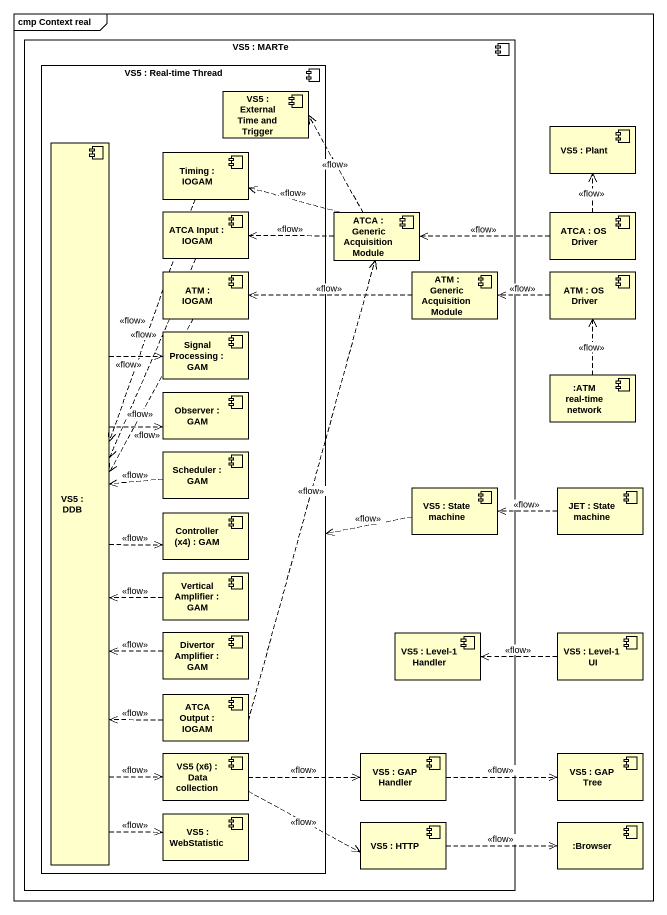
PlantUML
@startuml
mainframe cmp Context real
component "VS5 : MARTe" as VS5 #FFFFFF {
  component "VS5 : Real-time Thread" as VS5_2 #FFFFFF {
    component "VS5 : External Time and Trigger" as VS5_3
    component "VS5 : DDB" as VS5_5
    component "Timing : IOGAM" as Timing
    component "ATCA Input : IOGAM" as ATCA_Input
    component "ATM : IOGAM" as ATM
    component "Signal Processing : GAM" as Signal_Processing
    component "Observer : GAM" as Observer
    component "Scheduler : GAM" as Scheduler
    component "Controller (x4) : GAM" as Controller_x4
    component "Vertical Amplifier : GAM" as Vertical_Amplifier
    component "Divertor Amplifier : GAM" as Divertor_Amplifier
    component "ATCA Output : IOGAM" as ATCA_Output
    component "VS5 (x6) : Data collection" as VS5_x6
    component "VS5 : WebStatistic" as VS5_11
  }
  component "ATCA : Generic Acquisition Module" as ATCA
  component "ATM : Generic Acquisition Module" as ATM_2
  component "VS5 : State machine" as VS5_6
  component "VS5 : Level-1 Handler" as VS5_7
  component "VS5 : GAP Handler" as VS5_9
  component "VS5 : HTTP" as VS5_12
}
component "VS5 : Plant" as VS5_4
component "ATCA : OS Driver" as ATCA_2
component "ATM : OS Driver" as ATM_3
component ":ATM real-time network" as ATM_real_time_network
component "JET : State machine" as JET
component "VS5 : Level-1 UI" as VS5_8
component "VS5 : GAP Tree" as VS5_10
component ":Browser" as Browser
VS5_5 .up.> Signal_Processing : <<flow>>
VS5_5 .up.> Observer : <<flow>>
VS5_5 .right.> Controller_x4 : <<flow>>
VS5_5 ..> VS5_x6 : <<flow>>
VS5_5 ..> VS5_11 : <<flow>>
Timing ..> VS5_5 : <<flow>>
ATCA_Input ..> VS5_5 : <<flow>>
ATCA .up.> VS5_3 : <<flow>>
ATCA .left.> Timing : <<flow>>
ATCA .left.> ATCA_Input : <<flow>>
ATCA_2 .up.> VS5_4 : <<flow>>
ATCA_2 .left.> ATCA : <<flow>>
ATM ..> VS5_5 : <<flow>>
ATM_2 .left.> ATM : <<flow>>
ATM_3 .left.> ATM_2 : <<flow>>
ATM_real_time_network .up.> ATM_3 : <<flow>>
Scheduler .left.> VS5_5 : <<flow>>
VS5_6 .left.> VS5_2 : <<flow>>
JET .left.> VS5_6 : <<flow>>
Vertical_Amplifier .up.> VS5_5 : <<flow>>
Divertor_Amplifier .up.> VS5_5 : <<flow>>
VS5_8 .left.> VS5_7 : <<flow>>
ATCA_Output .up.> VS5_5 : <<flow>>
ATCA_Output .up.> ATCA : <<flow>>
VS5_x6 .right.> VS5_9 : <<flow>>
VS5_x6 .right.> VS5_12 : <<flow>>
VS5_9 .right.> VS5_10 : <<flow>>
VS5_12 .right.> Browser : <<flow>>
@enduml
